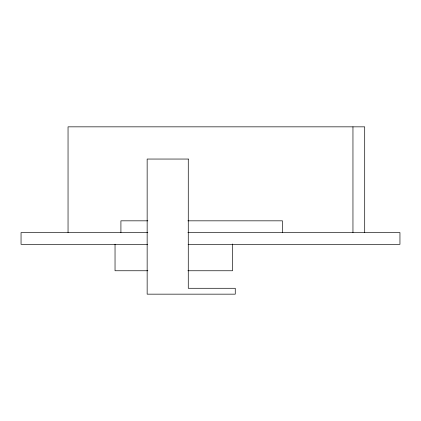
<?xml version="1.0" encoding="UTF-8"?>
<svg xmlns="http://www.w3.org/2000/svg" width="421" height="421" viewBox="0 0 421 421"><rect width="100%" height="100%" fill="white"/><g stroke="black" fill="none" stroke-linecap="round" stroke-linejoin="round"><path stroke-width="0.63" d="M147.839 220.83L120.916 220.83L120.916 232.581M187.898 220.83L282.459 220.83L282.459 232.581M147.839 232.581L21.05 232.581L21.05 244.327L147.539 244.327M187.898 232.581L399.95 232.581L399.95 244.327L188.134 244.327M147.86 270.761L115.038 270.761L115.038 244.227M187.898 270.761L232.529 270.761L232.529 244.001M364.702 232.581L364.702 126.842L68.044 126.842L68.044 232.581M352.956 126.842L352.956 232.581M188.271 159.049L147.15 159.049L147.15 294.158L235.265 294.158L235.265 288.285L188.271 288.285L188.271 159.049"/></g></svg>
